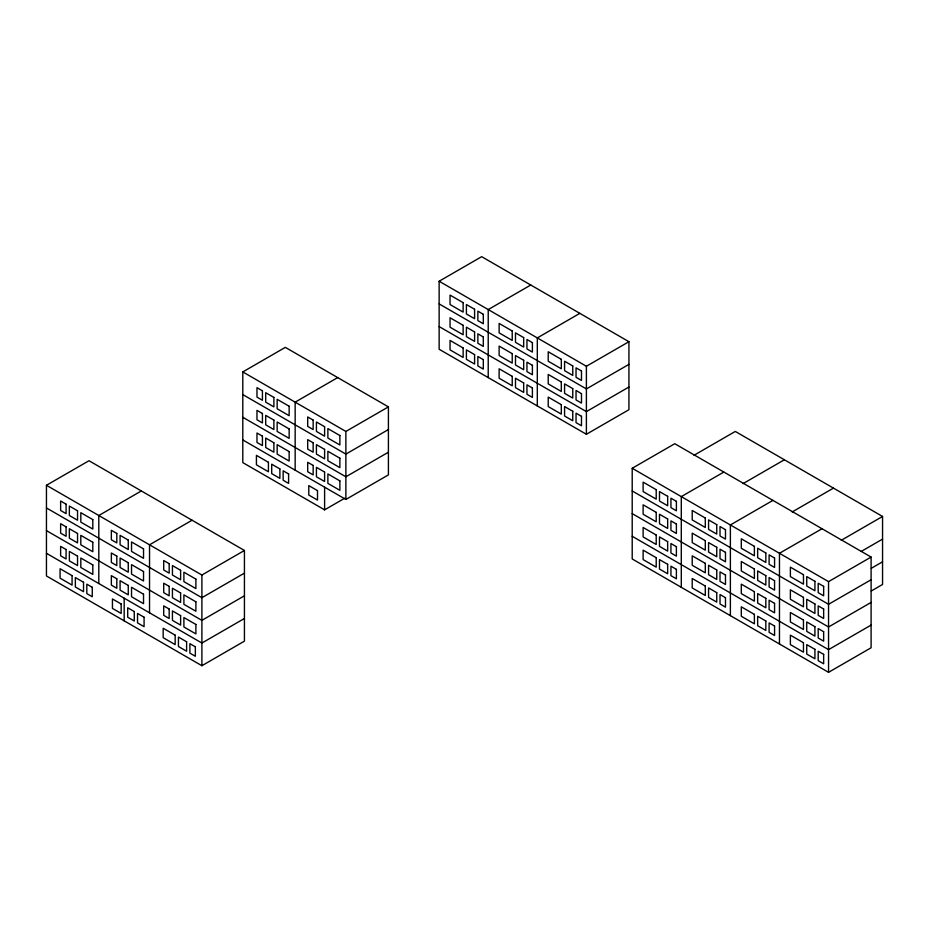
<?xml version="1.0" encoding="UTF-8"?>
<svg xmlns="http://www.w3.org/2000/svg" width="929" height="929" viewBox="0 0 929 929"><rect width="100%" height="100%" fill="white"/><g stroke="black" fill="none" stroke-linecap="round" stroke-linejoin="round"><path stroke-width="1.39" d="M46.45 485.286L88.987 460.726L244.432 550.467L244.432 641.149L201.895 665.71L46.45 575.968L46.45 485.286L201.895 575.028L244.432 550.467M344.624 498.281L324.604 509.847L242.794 462.607L242.794 371.925L285.331 347.365L388.415 406.879L388.415 474.893L345.878 499.454L242.794 439.94M439.138 281.232L481.675 256.671L628.933 341.698L628.933 409.712L586.396 434.273L439.138 349.258L439.138 281.232L586.396 366.258L628.933 341.698M141.347 490.953L98.811 515.514L98.811 583.528M337.691 377.592L295.155 402.152L295.155 470.167M530.761 285.017L488.224 309.578L488.224 377.592M192.071 520.228L149.534 544.8L149.534 612.815M242.794 371.925L345.878 431.439L388.415 406.879M579.847 313.352L537.31 337.912L537.31 405.927M388.415 429.546L345.878 454.107L242.794 394.593M388.415 452.214L345.878 476.786L242.794 417.272M244.432 573.135L201.895 597.695L46.45 507.954M628.933 364.365L586.396 388.926L439.138 303.911M244.432 595.803L201.895 620.363L46.45 530.622M628.933 387.033L586.396 411.605L439.138 326.578M244.432 618.482L201.895 643.042L46.45 553.301M632.208 468.274L674.756 443.714L871.1 557.075L871.1 647.768L828.552 672.329L632.208 558.968L632.208 468.274L828.552 581.635L871.1 557.075M693.998 455.28L735.292 431.439L882.55 516.454L882.55 584.469L871.286 590.972M723.842 472.06L681.294 496.62L681.294 587.302M743.084 483.614L784.378 459.774M772.928 500.394L730.38 524.955L730.38 615.648M792.17 511.949L833.464 488.12M822.014 528.74L779.466 553.301L779.466 643.983M841.256 540.295L882.55 516.454M861.276 551.408L882.55 539.122M871.286 568.304L882.55 561.801M871.1 579.742L828.552 604.303L632.208 490.953M871.1 602.422L828.552 626.982L632.208 513.621M871.1 625.089L828.552 649.65L632.208 536.288M828.552 581.635L828.552 672.329M586.396 366.258L586.396 434.273M345.878 431.439L345.878 499.454M324.604 487.168L324.604 509.847M201.895 575.028L201.895 665.71M124.172 598.171L124.172 620.839M463.141 302.645L450.042 295.097L450.042 304.538L463.141 312.098L463.141 302.645M474.591 309.264L466.404 304.538L466.404 313.99L474.591 318.705L474.591 309.264M483.312 314.304L477.866 311.145L477.866 320.598L483.312 323.745L483.312 314.304M512.227 330.991L499.128 323.431L499.128 332.872L512.227 340.432L512.227 330.991M523.677 337.599L515.49 332.872L515.49 342.325L523.677 347.051L523.677 337.599M532.398 342.638L526.952 339.491L526.952 348.932L532.398 352.091L532.398 342.638M561.313 359.326L548.215 351.766L548.215 361.218L561.313 368.778L561.313 359.326M572.763 365.945L564.577 361.218L564.577 370.659L572.763 375.386L572.763 365.945M581.484 370.985L576.038 367.826L576.038 377.279L581.484 380.425L581.484 370.985M463.141 325.324L450.042 317.764L450.042 327.205L463.141 334.765L463.141 325.324M474.591 331.932L466.404 327.205L466.404 336.658L474.591 341.384L474.591 331.932M483.312 336.972L477.866 333.825L477.866 343.265L483.312 346.424L483.312 336.972M512.227 353.659L499.128 346.099L499.128 355.552L512.227 363.111L512.227 353.659M523.677 360.278L515.49 355.552L515.49 364.992L523.677 369.719L523.677 360.278M532.398 365.306L526.952 362.159L526.952 371.612L532.398 374.759L532.398 365.306M561.313 382.005L548.215 374.445L548.215 383.886L561.313 391.446L561.313 382.005M572.763 388.612L564.577 383.886L564.577 393.339L572.763 398.065L572.763 388.612M581.484 393.652L576.038 390.505L576.038 399.946L581.484 403.093L581.484 393.652M463.141 347.992L450.042 340.432L450.042 349.885L463.141 357.444L463.141 347.992M474.591 354.611L466.404 349.885L466.404 359.326L474.591 364.052L474.591 354.611M483.312 359.639L477.866 356.492L477.866 365.945L483.312 369.092L483.312 359.639M512.227 376.338L499.128 368.778L499.128 378.219L512.227 385.779L512.227 376.338M523.677 382.945L515.49 378.219L515.49 387.672L523.677 392.386L523.677 382.945M532.398 387.985L526.952 384.838L526.952 394.279L532.398 397.426L532.398 387.985M561.313 404.672L548.215 397.113L548.215 406.565L561.313 414.113L561.313 404.672M572.763 411.28L564.577 406.565L564.577 416.006L572.763 420.732L572.763 411.28M581.484 416.32L576.038 413.173L576.038 422.625L581.484 425.772L581.484 416.32M656.211 489.688L643.123 482.128L643.123 491.58L656.211 499.14L656.211 489.688M667.661 496.307L659.485 491.58L659.485 501.021L667.661 505.748L667.661 496.307M676.393 501.346L670.935 498.188L670.935 507.64L676.393 510.787L676.393 501.346M705.297 518.034L692.21 510.474L692.21 519.915L705.297 527.475L705.297 518.034M716.747 524.641L708.572 519.915L708.572 529.367L716.747 534.094L716.747 524.641M725.479 529.681L720.021 526.534L720.021 535.975L725.479 539.122L725.479 529.681M754.383 546.368L741.296 538.808L741.296 548.261L754.383 555.821L754.383 546.368M765.833 552.987L757.658 548.261L757.658 557.702L765.833 562.428L765.833 552.987M774.565 558.015L769.107 554.868L769.107 564.321L774.565 567.468L774.565 558.015M803.469 574.714L790.382 567.154L790.382 576.595L803.469 584.155L803.469 574.714M814.919 581.322L806.744 576.595L806.744 586.048L814.919 590.763L814.919 581.322M823.651 586.362L818.194 583.215L818.194 592.656L823.651 595.803L823.651 586.362M656.211 512.367L643.123 504.807L643.123 514.248L656.211 521.808L656.211 512.367M667.661 518.974L659.485 514.248L659.485 523.701L667.661 528.427L667.661 518.974M676.393 524.014L670.935 520.867L670.935 530.308L676.393 533.455L676.393 524.014M705.297 540.701L692.21 533.141L692.21 542.594L705.297 550.154L705.297 540.701M716.747 547.309L708.572 542.594L708.572 552.035L716.747 556.761L716.747 547.309M725.479 552.349L720.021 549.202L720.021 558.654L725.479 561.801L725.479 552.349M754.383 569.036L741.296 561.488L741.296 570.929L754.383 578.488L754.383 569.036M765.833 575.655L757.658 570.929L757.658 580.381L765.833 585.096L765.833 575.655M774.565 580.695L769.107 577.548L769.107 586.989L774.565 590.136L774.565 580.695M803.469 597.382L790.382 589.822L790.382 599.275L803.469 606.823L803.469 597.382M814.919 603.989L806.744 599.275L806.744 608.716L814.919 613.442L814.919 603.989M823.651 609.029L818.194 605.882L818.194 615.335L823.651 618.482L823.651 609.029M656.211 535.034L643.123 527.475L643.123 536.927L656.211 544.475L656.211 535.034M667.661 541.642L659.485 536.927L659.485 546.368L667.661 551.094L667.661 541.642M676.393 546.682L670.935 543.535L670.935 552.987L676.393 556.134L676.393 546.682M705.297 563.369L692.21 555.821L692.21 565.262L705.297 572.821L705.297 563.369M716.747 569.988L708.572 565.262L708.572 574.714L716.747 579.429L716.747 569.988M725.479 575.028L720.021 571.881L720.021 581.322L725.479 584.469L725.479 575.028M754.383 591.715L741.296 584.155L741.296 593.608L754.383 601.156L754.383 591.715M765.833 598.322L757.658 593.608L757.658 603.049L765.833 607.775L765.833 598.322M774.565 603.362L769.107 600.215L769.107 609.656L774.565 612.815L774.565 603.362M803.469 620.049L790.382 612.501L790.382 621.942L803.469 629.502L803.469 620.049M814.919 626.669L806.744 621.942L806.744 631.383L814.919 636.11L814.919 626.669M823.651 631.708L818.194 628.55L818.194 638.002L823.651 641.149L823.651 631.708M656.211 557.702L643.123 550.154L643.123 559.595L656.211 567.154L656.211 557.702M667.661 564.321L659.485 559.595L659.485 569.047L667.661 573.762L667.661 564.321M676.393 569.361L670.935 566.202L670.935 575.655L676.393 578.802L676.393 569.361M705.297 586.048L692.21 578.488L692.21 587.941L705.297 595.489L705.297 586.048M716.747 592.656L708.572 587.929L708.572 597.382L716.747 602.108L716.747 592.656M725.479 597.695L720.021 594.548L720.021 603.989L725.479 607.148L725.479 597.695M754.383 614.383L741.296 606.823L741.296 616.275L754.383 623.835L754.383 614.383M765.833 621.002L757.658 616.275L757.658 625.716L765.833 630.443L765.833 621.002M774.565 626.041L769.107 622.883L769.107 632.335L774.565 635.482L774.565 626.041M803.469 642.729L790.382 635.169L790.382 644.61L803.469 652.17L803.469 642.729M814.919 649.336L806.744 644.61L806.744 654.062L814.919 658.789L814.919 649.336M823.651 654.376L818.194 651.229L818.194 660.67L823.651 663.817L823.651 654.376M262.431 390.819L256.973 387.672L256.973 397.113L262.431 400.26L262.431 390.819M273.881 397.426L265.706 392.7L265.706 402.152L273.881 406.879L273.881 397.426M289.151 406.24L277.156 399.319L277.156 408.76L289.151 415.693L289.151 406.24M313.154 420.105L307.696 416.947L307.696 426.399L313.154 429.546L313.154 420.105M324.604 426.713L316.429 421.987L316.429 431.439L324.604 436.166L324.604 426.713M339.875 435.527L327.879 428.606L327.879 438.047L339.875 444.979L339.875 435.527M262.431 413.486L256.973 410.339L256.973 419.792L262.431 422.939L262.431 413.486M273.881 420.105L265.706 415.379L265.706 424.82L273.881 429.546L273.881 420.105M289.151 428.919L277.156 421.987L277.156 431.439L289.151 438.36L289.151 428.919M313.154 442.773L307.696 439.626L307.696 449.067L313.154 452.214L313.154 442.773M324.604 449.381L316.429 444.666L316.429 454.107L324.604 458.833L324.604 449.381M339.875 458.206L327.879 451.273L327.879 460.726L339.875 467.647L339.875 458.206M262.431 436.166L256.973 433.007L256.973 442.459L262.431 445.606L262.431 436.166M273.881 442.773L265.706 438.047L265.706 447.499L273.881 452.214L273.881 442.773M289.151 451.587L277.156 444.666L277.156 454.107L289.151 461.039L289.151 451.587M313.154 465.441L307.696 462.294L307.696 471.746L313.154 474.893L313.154 465.441M324.604 472.06L316.429 467.333L316.429 476.786L324.604 481.501L324.604 472.06M339.875 480.874L327.879 473.941L327.879 483.394L339.875 490.326L339.875 480.874M268.423 462.294L256.427 455.373L256.427 464.814L268.423 471.746L268.423 462.294M279.884 468.913L271.698 464.186L271.698 473.627L279.884 478.354L279.884 468.913M288.605 473.953L283.159 470.794L283.159 480.247L288.605 483.394L288.605 473.953M317.509 490.64L308.788 485.6L308.788 495.041L317.509 500.081L317.509 490.64M66.087 504.18L60.629 501.021L60.629 510.474L66.087 513.621L66.087 504.18M77.537 510.787L69.361 506.061L69.361 515.514L77.537 520.228L77.537 510.787M92.807 519.601L80.811 512.68L80.811 522.121L92.807 529.054L92.807 519.601M116.81 533.455L111.352 530.308L111.352 539.761L116.81 542.908L116.81 533.455M128.26 540.074L120.085 535.348L120.085 544.8L128.26 549.515L128.26 540.074M143.53 548.888L131.535 541.955L131.535 551.408L143.53 558.341L143.53 548.888M169.171 563.682L163.713 560.535L163.713 569.988L169.171 573.135L169.171 563.682M180.621 570.301L172.434 565.575L172.434 575.028L180.621 579.742L180.621 570.301M195.891 579.115L183.896 572.194L183.896 581.635L195.891 588.568L195.891 579.115M66.087 526.848L60.629 523.701L60.629 533.141L66.087 536.288L66.087 526.848M77.537 533.455L69.361 528.74L69.361 538.181L77.537 542.908L77.537 533.455M92.807 542.281L80.811 535.348L80.811 544.8L92.807 551.721L92.807 542.281M116.81 556.134L111.352 552.987L111.352 562.428L116.81 565.575L116.81 556.134M128.26 562.742L120.085 558.015L120.085 567.468L128.26 572.194L128.26 562.742M143.53 571.556L131.535 564.635L131.535 574.076L143.53 581.008L143.53 571.556M169.171 586.362L163.713 583.215L163.713 592.656L169.171 595.803L169.171 586.362M180.621 592.969L172.434 588.254L172.434 597.695L180.621 602.422L180.621 592.969M195.891 601.795L183.896 594.862L183.896 604.303L195.891 611.236L195.891 601.795M66.087 549.515L60.629 546.368L60.629 555.821L66.087 558.968L66.087 549.515M77.537 556.134L69.361 551.408L69.361 560.861L77.537 565.575L77.537 556.134M92.807 564.948L80.811 558.015L80.811 567.468L92.807 574.389L92.807 564.948M116.81 578.802L111.352 575.655L111.352 585.096L116.81 588.254L116.81 578.802M128.26 585.421L120.085 580.695L120.085 590.136L128.26 594.862L128.26 585.421M143.53 594.235L131.535 587.302L131.535 596.755L143.53 603.676L143.53 594.235M169.171 609.029L163.713 605.882L163.713 615.335L169.171 618.482L169.171 609.029M180.621 615.648L172.434 610.922L172.434 620.363L180.621 625.089L180.621 615.648M195.891 624.462L183.896 617.53L183.896 626.982L195.891 633.903L195.891 624.462M72.079 575.655L60.083 568.722L60.083 578.175L72.079 585.096L72.079 575.655M83.54 582.262L75.354 577.548L75.354 586.989L83.54 591.715L83.54 582.262M92.261 587.302L86.815 584.155L86.815 593.608L92.261 596.755L92.261 587.302M121.165 603.989L112.444 598.961L112.444 608.402L121.165 613.442L121.165 603.989M134.264 611.549L127.714 607.775L127.714 617.216L134.264 621.002L134.264 611.549M144.076 617.216L137.527 613.442L137.527 622.883L144.076 626.669L144.076 617.216M175.163 635.169L163.167 628.236L163.167 637.689L175.163 644.61L175.163 635.169M186.613 641.776L178.438 637.062L178.438 646.503L186.613 651.229L186.613 641.776M195.345 646.816L189.888 643.669L189.888 653.122L195.345 656.269L195.345 646.816"/></g></svg>
